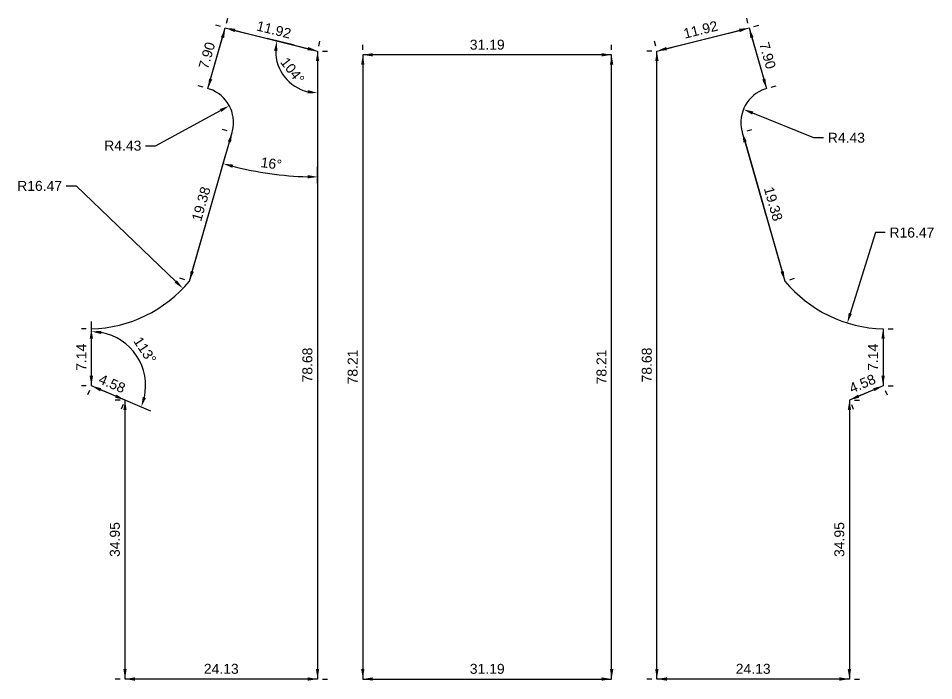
# Model space of a CAD drawing. Header units: inches. Extents: x -39 to 1364, y -34 to 172.
# Drawn here: x 1249.1 to 1363.8, y -0.7 to 82.3 of the extents above; entities that cross this region are included whole.
import ezdxf

# ---------------------------------------------------------------- set-up
doc = ezdxf.new("R2010")
doc.units = ezdxf.units.IN
doc.header["$MEASUREMENT"] = 0
doc.layers.get('0').update_dxf_attribs({"true_color": 0x000000})
doc.styles.add('Default', font='arial.ttf')
doc.dimstyles.new('Default', dxfattribs={"dimscale": 10, "dimtxt": 0.125, "dimasz": 0.125, "dimexe": 0.125, "dimexo": 0.0625, "dimgap": 0.0625, "dimtad": 1, "dimtoh": 1, "dimzin": 1, "dimdsep": 46, "dimtxsty": 'Default', "dimcen": 0.25, "dimadec": 0, "dimazin": 1, "dimtfac": 1, "dimtdec": 4, "dimtix": 1, "dimtofl": 0, "dimtmove": 1, "dimatfit": 3, "dimfxl": 1, "dimtolj": 1, "dimtzin": 1, "dimarcsym": 0})

# ---------------------------------------------------------------- blocks, each defined once
blk = doc.blocks.new('*D1')
at = {"color": 0, "lineweight": -2}
for p, q in [((1255.13, 61.28), (1256.38, 61.28)), ((1256.38, 61.28), (1268.85, 49.3))]:
    blk.add_line(p, q, dxfattribs=at)
at = {"color": 0}
blk.add_solid([(1268.71, 49.15), (1269, 49.45), (1269.75, 48.44)], dxfattribs=at)
at = {"layer": 'Defpoints', "color": 0}
for p in [(1257.87, 59.85), (1269.75, 48.44)]:
    blk.add_point(p, dxfattribs=at)
at = {"color": 0, "insert": (1251.8, 61.28), "char_height": 1.25, "attachment_point": 5, "style": 'Default'}
blk.add_mtext('\\A1;R16.47', dxfattribs=at)
blk = doc.blocks.new('*D2')
at = {"color": 0, "lineweight": -2}
for p, q in [((1356.53, 55.43), (1353.39, 45.31)), ((1357.78, 55.43), (1356.53, 55.43))]:
    blk.add_line(p, q, dxfattribs=at)
at = {"color": 0}
blk.add_solid([(1353.19, 45.37), (1353.59, 45.25), (1353.02, 44.12)], dxfattribs=at)
at = {"layer": 'Defpoints', "color": 0}
for p in [(1357.9, 59.85), (1353.02, 44.12)]:
    blk.add_point(p, dxfattribs=at)
at = {"color": 0, "insert": (1361.11, 55.43), "char_height": 1.25, "attachment_point": 5, "style": 'Default'}
blk.add_mtext('\\A1;R16.47', dxfattribs=at)
blk = doc.blocks.new('*D3')
at = {"color": 0, "lineweight": -2}
for p, q in [((1348.8, 67.31), (1341.16, 70.41)), ((1350.05, 67.31), (1348.8, 67.31))]:
    blk.add_line(p, q, dxfattribs=at)
at = {"color": 0}
blk.add_solid([(1341.24, 70.6), (1341.08, 70.22), (1340, 70.88)], dxfattribs=at)
at = {"layer": 'Defpoints', "color": 0}
for p in [(1340, 70.88), (1344.11, 69.22)]:
    blk.add_point(p, dxfattribs=at)
at = {"color": 0, "insert": (1352.9, 67.31), "char_height": 1.25, "attachment_point": 5, "style": 'Default'}
blk.add_mtext('\\A1;R4.43', dxfattribs=at)
blk = doc.blocks.new('*D4')
at = {"color": 0, "lineweight": -2}
for p, q in [((1266.32, 66.32), (1274.47, 70.73)), ((1265.07, 66.32), (1266.32, 66.32))]:
    blk.add_line(p, q, dxfattribs=at)
at = {"color": 0}
blk.add_solid([(1274.57, 70.55), (1274.37, 70.91), (1275.57, 71.32)], dxfattribs=at)
at = {"layer": 'Defpoints', "color": 0}
for p in [(1275.57, 71.32), (1271.67, 69.22)]:
    blk.add_point(p, dxfattribs=at)
at = {"color": 0, "insert": (1262.22, 66.32), "char_height": 1.25, "attachment_point": 5, "style": 'Default'}
blk.add_mtext('\\A1;R4.43', dxfattribs=at)
blk = doc.blocks.new('*D5')
at = {"color": 0, "lineweight": -2}
for p, q in [((1258.28, 40.66), (1258.28, 44.29)), ((1261.16, 35.02), (1265.69, 33.1))]:
    blk.add_line(p, q, dxfattribs=at)
blk.add_arc((1258.28, 36.24), 6.8, 347.5477, 79.4519, dxfattribs=at)
at = {"color": 0}
for points in [[(1259.54, 43.13), (1259.51, 42.72), (1258.28, 43.04)], [(1264.72, 34.84), (1265.12, 34.71), (1264.54, 33.58)]]:
    blk.add_solid(points, dxfattribs=at)
at = {"layer": 'Defpoints', "color": 0}
for p in [(1258.28, 40.04), (1264.86, 37.96), (1256.64, 36.94), (1258.28, 37.03), (1260.59, 35.26)]:
    blk.add_point(p, dxfattribs=at)
at = {"color": 0, "insert": (1265, 40.69), "char_height": 1.25, "attachment_point": 5, "rotation": 303.4998, "style": 'Default'}
blk.add_mtext('\\A1;113%%d', dxfattribs=at)
blk = doc.blocks.new('*D6')
at = {"color": 0, "lineweight": -2}
for p, q in [((1274.55, 63.22), (1275.14, 65.27)), ((1286.63, 61.58), (1286.63, 63.66))]:
    blk.add_line(p, q, dxfattribs=at)
blk.add_arc((1286.63, 105.33), 42.92, 255.6688, 268.3312, dxfattribs=at)
at = {"color": 0}
for points in [[(1276.06, 63.95), (1275.95, 63.54), (1274.8, 64.07)], [(1285.37, 62.22), (1285.38, 62.64), (1286.63, 62.41)]]:
    blk.add_solid(points, dxfattribs=at)
at = {"layer": 'Defpoints', "color": 0}
for p in [(1278.68, 63.15), (1274.38, 62.62), (1273.97, 61.17), (1286.63, 60.95), (1286.63, 59.49)]:
    blk.add_point(p, dxfattribs=at)
at = {"color": 0, "insert": (1280.83, 64.08), "char_height": 1.25, "attachment_point": 5, "rotation": 352, "style": 'Default'}
blk.add_mtext('\\A1;16%%d', dxfattribs=at)
blk = doc.blocks.new('*D7')
at = {"color": 0, "lineweight": -2}
for p, q in [((1283.72, 78.91), (1280.32, 79.76)), ((1286.63, 73.88), (1286.63, 71.68))]:
    blk.add_line(p, q, dxfattribs=at)
blk.add_arc((1286.63, 78.18), 5.25, 179.6688, 256.3312, dxfattribs=at)
at = {"color": 0}
for points in [[(1281.58, 78.19), (1281.17, 78.24), (1281.53, 79.46)], [(1285.36, 72.87), (1285.41, 73.29), (1286.63, 72.93)]]:
    blk.add_solid(points, dxfattribs=at)
at = {"layer": 'Defpoints', "color": 0}
for p in [(1284.32, 78.76), (1287.12, 78.06), (1281.71, 76.33), (1286.63, 76.07), (1286.63, 74.5)]:
    blk.add_point(p, dxfattribs=at)
at = {"color": 0, "insert": (1283.48, 75.73), "char_height": 1.25, "attachment_point": 5, "rotation": 308, "style": 'Default'}
blk.add_mtext('\\A1;104%%d', dxfattribs=at)
blk = doc.blocks.new('*D8')
at = {"color": 0, "lineweight": -2}
for p, q in [((1292.3, 78.33), (1292.3, 78.96)), ((1323.48, 78.33), (1323.48, 78.96)), ((1322.23, 77.71), (1293.55, 77.71))]:
    blk.add_line(p, q, dxfattribs=at)
at = {"color": 0}
for points in [[(1293.55, 77.92), (1293.55, 77.5), (1292.3, 77.71)], [(1322.23, 77.5), (1322.23, 77.92), (1323.48, 77.71)]]:
    blk.add_solid(points, dxfattribs=at)
at = {"layer": 'Defpoints', "color": 0}
for p in [(1292.3, 77.71), (1292.3, 77.71), (1323.48, 77.71)]:
    blk.add_point(p, dxfattribs=at)
at = {"color": 0, "insert": (1307.89, 78.97), "char_height": 1.25, "attachment_point": 5, "style": 'Default'}
blk.add_mtext('\\A1;31.19', dxfattribs=at)
blk = doc.blocks.new('*D9')
at = {"color": 0, "lineweight": -2}
for p, q in [((1322.86, 77.71), (1322.23, 77.71)), ((1323.48, 0.75), (1323.48, 76.46)), ((1322.86, -0.5), (1322.23, -0.5))]:
    blk.add_line(p, q, dxfattribs=at)
at = {"color": 0}
for points in [[(1323.69, 76.46), (1323.27, 76.46), (1323.48, 77.71)], [(1323.27, 0.75), (1323.69, 0.75), (1323.48, -0.5)]]:
    blk.add_solid(points, dxfattribs=at)
at = {"layer": 'Defpoints', "color": 0}
for p in [(1323.48, 77.71), (1323.48, 77.71), (1323.48, -0.5)]:
    blk.add_point(p, dxfattribs=at)
at = {"color": 0, "insert": (1322.22, 38.6), "char_height": 1.25, "attachment_point": 5, "rotation": 90, "style": 'Default'}
blk.add_mtext('\\A1;78.21', dxfattribs=at)
blk = doc.blocks.new('*D10')
at = {"color": 0, "lineweight": -2}
for p, q in [((1292.3, 0.13), (1292.3, 0.75)), ((1323.48, 0.13), (1323.48, 0.75)), ((1293.55, -0.5), (1322.23, -0.5))]:
    blk.add_line(p, q, dxfattribs=at)
at = {"color": 0}
for points in [[(1293.55, -0.29), (1293.55, -0.71), (1292.3, -0.5)], [(1322.23, -0.71), (1322.23, -0.29), (1323.48, -0.5)]]:
    blk.add_solid(points, dxfattribs=at)
at = {"layer": 'Defpoints', "color": 0}
for p in [(1292.3, -0.5), (1323.48, -0.5), (1323.48, -0.5)]:
    blk.add_point(p, dxfattribs=at)
at = {"color": 0, "insert": (1307.89, 0.77), "char_height": 1.25, "attachment_point": 5, "style": 'Default'}
blk.add_mtext('\\A1;31.19', dxfattribs=at)
blk = doc.blocks.new('*D11')
at = {"color": 0, "lineweight": -2}
for p, q in [((1292.92, 77.71), (1293.55, 77.71)), ((1292.3, 76.46), (1292.3, 0.75)), ((1292.92, -0.5), (1293.55, -0.5))]:
    blk.add_line(p, q, dxfattribs=at)
at = {"color": 0}
for points in [[(1292.5, 76.46), (1292.09, 76.46), (1292.3, 77.71)], [(1292.09, 0.75), (1292.5, 0.75), (1292.3, -0.5)]]:
    blk.add_solid(points, dxfattribs=at)
at = {"layer": 'Defpoints', "color": 0}
for p in [(1292.3, 77.71), (1292.3, -0.5), (1292.3, -0.5)]:
    blk.add_point(p, dxfattribs=at)
at = {"color": 0, "insert": (1291.03, 38.6), "char_height": 1.25, "attachment_point": 5, "rotation": 90, "style": 'Default'}
blk.add_mtext('\\A1;78.21', dxfattribs=at)
blk = doc.blocks.new('*D12')
at = {"color": 0, "lineweight": -2}
for p, q in [((1341.32, 81.24), (1341.92, 81.41)), ((1341.06, 79.87), (1342.55, 74.67)), ((1343.49, 73.64), (1344.09, 73.82))]:
    blk.add_line(p, q, dxfattribs=at)
at = {"color": 0}
for points in [[(1341.26, 79.92), (1340.86, 79.81), (1340.71, 81.07)], [(1342.35, 74.62), (1342.75, 74.73), (1342.89, 73.47)]]:
    blk.add_solid(points, dxfattribs=at)
at = {"layer": 'Defpoints', "color": 0}
for p in [(1340.71, 81.07), (1342.89, 73.47), (1342.89, 73.47)]:
    blk.add_point(p, dxfattribs=at)
at = {"color": 0, "insert": (1343.02, 77.62), "char_height": 1.25, "attachment_point": 5, "rotation": 286, "style": 'Default'}
blk.add_mtext('\\A1;7.90', dxfattribs=at)
blk = doc.blocks.new('*D13')
at = {"color": 0, "lineweight": -2}
for p, q in [((1340.56, 81.67), (1340.41, 82.28)), ((1330.36, 78.49), (1339.5, 80.77)), ((1329, 78.79), (1328.85, 79.4))]:
    blk.add_line(p, q, dxfattribs=at)
at = {"color": 0}
for points in [[(1339.55, 80.56), (1339.45, 80.97), (1340.71, 81.07)], [(1330.31, 78.69), (1330.41, 78.28), (1329.15, 78.18)]]:
    blk.add_solid(points, dxfattribs=at)
at = {"layer": 'Defpoints', "color": 0}
for p in [(1340.71, 81.07), (1340.71, 81.07), (1329.15, 78.18)]:
    blk.add_point(p, dxfattribs=at)
at = {"color": 0, "insert": (1334.63, 80.85), "char_height": 1.25, "attachment_point": 5, "rotation": 14, "style": 'Default'}
blk.add_mtext('\\A1;11.92', dxfattribs=at)
blk = doc.blocks.new('*D14')
at = {"color": 0, "lineweight": -2}
for p, q in [((1328.53, 78.18), (1327.9, 78.18)), ((1329.15, 0.75), (1329.15, 76.93)), ((1328.53, -0.5), (1327.9, -0.5))]:
    blk.add_line(p, q, dxfattribs=at)
at = {"color": 0}
for points in [[(1329.36, 76.93), (1328.94, 76.93), (1329.15, 78.18)], [(1328.94, 0.75), (1329.36, 0.75), (1329.15, -0.5)]]:
    blk.add_solid(points, dxfattribs=at)
at = {"layer": 'Defpoints', "color": 0}
for p in [(1329.15, 78.18), (1329.15, 78.18), (1329.15, -0.5)]:
    blk.add_point(p, dxfattribs=at)
at = {"color": 0, "insert": (1327.89, 38.84), "char_height": 1.25, "attachment_point": 5, "rotation": 90, "style": 'Default'}
blk.add_mtext('\\A1;78.68', dxfattribs=at)
blk = doc.blocks.new('*D15')
at = {"color": 0, "lineweight": -2}
for p, q in [((1329.15, 0.13), (1329.15, 0.75)), ((1353.28, 0.13), (1353.28, 0.75)), ((1352.03, -0.5), (1330.4, -0.5))]:
    blk.add_line(p, q, dxfattribs=at)
at = {"color": 0}
for points in [[(1330.4, -0.29), (1330.4, -0.71), (1329.15, -0.5)], [(1352.03, -0.71), (1352.03, -0.29), (1353.28, -0.5)]]:
    blk.add_solid(points, dxfattribs=at)
at = {"layer": 'Defpoints', "color": 0}
for p in [(1329.15, -0.5), (1329.15, -0.5), (1353.28, -0.5)]:
    blk.add_point(p, dxfattribs=at)
at = {"color": 0, "insert": (1341.22, 0.77), "char_height": 1.25, "attachment_point": 5, "style": 'Default'}
blk.add_mtext('\\A1;24.13', dxfattribs=at)
blk = doc.blocks.new('*D16')
at = {"color": 0, "lineweight": -2}
for p, q in [((1353.91, 34.45), (1354.53, 34.45)), ((1353.28, 33.2), (1353.28, 0.75)), ((1353.91, -0.5), (1354.53, -0.5))]:
    blk.add_line(p, q, dxfattribs=at)
at = {"color": 0}
for points in [[(1353.49, 33.2), (1353.07, 33.2), (1353.28, 34.45)], [(1353.07, 0.75), (1353.49, 0.75), (1353.28, -0.5)]]:
    blk.add_solid(points, dxfattribs=at)
at = {"layer": 'Defpoints', "color": 0}
for p in [(1353.28, 34.45), (1353.28, -0.5), (1353.28, -0.5)]:
    blk.add_point(p, dxfattribs=at)
at = {"color": 0, "insert": (1352.02, 16.98), "char_height": 1.25, "attachment_point": 5, "rotation": 90, "style": 'Default'}
blk.add_mtext('\\A1;34.95', dxfattribs=at)
blk = doc.blocks.new('*D17')
at = {"color": 0, "lineweight": -2}
for p, q in [((1356.35, 35.75), (1354.43, 34.94)), ((1357.74, 35.67), (1357.99, 35.09)), ((1353.52, 33.88), (1353.77, 33.3))]:
    blk.add_line(p, q, dxfattribs=at)
at = {"color": 0}
for points in [[(1356.43, 35.56), (1356.27, 35.94), (1357.5, 36.24)], [(1354.35, 35.13), (1354.51, 34.75), (1353.28, 34.45)]]:
    blk.add_solid(points, dxfattribs=at)
at = {"layer": 'Defpoints', "color": 0}
for p in [(1357.5, 36.24), (1353.28, 34.45), (1353.28, 34.45)]:
    blk.add_point(p, dxfattribs=at)
at = {"color": 0, "insert": (1354.9, 36.51), "char_height": 1.25, "attachment_point": 5, "rotation": 23.0004, "style": 'Default'}
blk.add_mtext('\\A1;4.58', dxfattribs=at)
blk = doc.blocks.new('*D18')
at = {"color": 0, "lineweight": -2}
for p, q in [((1358.12, 43.38), (1358.75, 43.38)), ((1357.5, 42.13), (1357.5, 37.49)), ((1358.12, 36.24), (1358.75, 36.24))]:
    blk.add_line(p, q, dxfattribs=at)
at = {"color": 0}
for points in [[(1357.71, 42.13), (1357.29, 42.13), (1357.5, 43.38)], [(1357.29, 37.49), (1357.71, 37.49), (1357.5, 36.24)]]:
    blk.add_solid(points, dxfattribs=at)
at = {"layer": 'Defpoints', "color": 0}
for p in [(1357.5, 43.38), (1357.5, 36.24), (1357.5, 36.24)]:
    blk.add_point(p, dxfattribs=at)
at = {"color": 0, "insert": (1356.24, 39.81), "char_height": 1.25, "attachment_point": 5, "rotation": 90, "style": 'Default'}
blk.add_mtext('\\A1;7.14', dxfattribs=at)
blk = doc.blocks.new('*D19')
at = {"color": 0, "lineweight": -2}
for p, q in [((1340.46, 68.17), (1341.06, 68.34)), ((1340.2, 66.79), (1344.85, 50.56)), ((1345.8, 49.53), (1346.4, 49.71))]:
    blk.add_line(p, q, dxfattribs=at)
at = {"color": 0}
for points in [[(1340.4, 66.85), (1340, 66.73), (1339.86, 67.99)], [(1344.65, 50.51), (1345.05, 50.62), (1345.2, 49.36)]]:
    blk.add_solid(points, dxfattribs=at)
at = {"layer": 'Defpoints', "color": 0}
for p in [(1339.86, 67.99), (1345.2, 49.36), (1345.2, 49.36)]:
    blk.add_point(p, dxfattribs=at)
at = {"color": 0, "insert": (1343.74, 59.03), "char_height": 1.25, "attachment_point": 5, "rotation": 286, "style": 'Default'}
blk.add_mtext('\\A1;19.38', dxfattribs=at)
blk = doc.blocks.new('*D20')
at = {"color": 0, "lineweight": -2}
for p, q in [((1257.65, 43.38), (1257.03, 43.38)), ((1258.28, 37.49), (1258.28, 42.13)), ((1257.65, 36.24), (1257.03, 36.24))]:
    blk.add_line(p, q, dxfattribs=at)
at = {"color": 0}
for points in [[(1258.49, 42.13), (1258.07, 42.13), (1258.28, 43.38)], [(1258.07, 37.49), (1258.49, 37.49), (1258.28, 36.24)]]:
    blk.add_solid(points, dxfattribs=at)
at = {"layer": 'Defpoints', "color": 0}
for p in [(1258.28, 43.38), (1258.28, 43.38), (1258.28, 36.24)]:
    blk.add_point(p, dxfattribs=at)
at = {"color": 0, "insert": (1257.03, 39.81), "char_height": 1.25, "attachment_point": 5, "rotation": 90, "style": 'Default'}
blk.add_mtext('\\A1;7.14', dxfattribs=at)
blk = doc.blocks.new('*D21')
at = {"color": 0, "lineweight": -2}
for p, q in [((1258.04, 35.67), (1257.79, 35.09)), ((1261.35, 34.94), (1259.43, 35.75)), ((1262.25, 33.88), (1262.01, 33.3))]:
    blk.add_line(p, q, dxfattribs=at)
at = {"color": 0}
for points in [[(1259.51, 35.94), (1259.35, 35.56), (1258.28, 36.24)], [(1261.26, 34.75), (1261.43, 35.13), (1262.5, 34.45)]]:
    blk.add_solid(points, dxfattribs=at)
at = {"layer": 'Defpoints', "color": 0}
for p in [(1258.28, 36.24), (1258.28, 36.24), (1262.5, 34.45)]:
    blk.add_point(p, dxfattribs=at)
at = {"color": 0, "insert": (1260.88, 36.51), "char_height": 1.25, "attachment_point": 5, "rotation": 336.9996, "style": 'Default'}
blk.add_mtext('\\A1;4.58', dxfattribs=at)
blk = doc.blocks.new('*D22')
at = {"color": 0, "lineweight": -2}
for p, q in [((1261.87, 34.45), (1261.25, 34.45)), ((1262.5, 0.75), (1262.5, 33.2)), ((1261.87, -0.5), (1261.25, -0.5))]:
    blk.add_line(p, q, dxfattribs=at)
at = {"color": 0}
for points in [[(1262.7, 33.2), (1262.29, 33.2), (1262.5, 34.45)], [(1262.29, 0.75), (1262.7, 0.75), (1262.5, -0.5)]]:
    blk.add_solid(points, dxfattribs=at)
at = {"layer": 'Defpoints', "color": 0}
for p in [(1262.5, 34.45), (1262.5, 34.45), (1262.5, -0.5)]:
    blk.add_point(p, dxfattribs=at)
at = {"color": 0, "insert": (1261.23, 16.98), "char_height": 1.25, "attachment_point": 5, "rotation": 90, "style": 'Default'}
blk.add_mtext('\\A1;34.95', dxfattribs=at)
blk = doc.blocks.new('*D23')
at = {"color": 0, "lineweight": -2}
for p, q in [((1262.5, 0.13), (1262.5, 0.75)), ((1286.63, 0.13), (1286.63, 0.75)), ((1285.38, -0.5), (1263.75, -0.5))]:
    blk.add_line(p, q, dxfattribs=at)
at = {"color": 0}
for points in [[(1263.75, -0.29), (1263.75, -0.71), (1262.5, -0.5)], [(1285.38, -0.71), (1285.38, -0.29), (1286.63, -0.5)]]:
    blk.add_solid(points, dxfattribs=at)
at = {"layer": 'Defpoints', "color": 0}
for p in [(1262.5, -0.5), (1262.5, -0.5), (1286.63, -0.5)]:
    blk.add_point(p, dxfattribs=at)
at = {"color": 0, "insert": (1274.56, 0.77), "char_height": 1.25, "attachment_point": 5, "style": 'Default'}
blk.add_mtext('\\A1;24.13', dxfattribs=at)
blk = doc.blocks.new('*D24')
at = {"color": 0, "lineweight": -2}
for p, q in [((1287.25, 78.18), (1287.88, 78.18)), ((1286.63, 76.93), (1286.63, 0.75)), ((1287.25, -0.5), (1287.88, -0.5))]:
    blk.add_line(p, q, dxfattribs=at)
at = {"color": 0}
for points in [[(1286.83, 76.93), (1286.42, 76.93), (1286.63, 78.18)], [(1286.42, 0.75), (1286.83, 0.75), (1286.63, -0.5)]]:
    blk.add_solid(points, dxfattribs=at)
at = {"layer": 'Defpoints', "color": 0}
for p in [(1286.63, 78.18), (1286.63, -0.5), (1286.63, -0.5)]:
    blk.add_point(p, dxfattribs=at)
at = {"color": 0, "insert": (1285.36, 38.84), "char_height": 1.25, "attachment_point": 5, "rotation": 90, "style": 'Default'}
blk.add_mtext('\\A1;78.68', dxfattribs=at)
blk = doc.blocks.new('*D25')
at = {"color": 0, "lineweight": -2}
for p, q in [((1275.21, 81.67), (1275.37, 82.28)), ((1276.28, 80.77), (1285.41, 78.49)), ((1286.78, 78.79), (1286.93, 79.4))]:
    blk.add_line(p, q, dxfattribs=at)
at = {"color": 0}
for points in [[(1276.33, 80.97), (1276.23, 80.56), (1275.06, 81.07)], [(1285.36, 78.28), (1285.46, 78.69), (1286.63, 78.18)]]:
    blk.add_solid(points, dxfattribs=at)
at = {"layer": 'Defpoints', "color": 0}
for p in [(1275.06, 81.07), (1286.63, 78.18), (1286.63, 78.18)]:
    blk.add_point(p, dxfattribs=at)
at = {"color": 0, "insert": (1281.15, 80.85), "char_height": 1.25, "attachment_point": 5, "rotation": 346, "style": 'Default'}
blk.add_mtext('\\A1;11.92', dxfattribs=at)
blk = doc.blocks.new('*D26')
at = {"color": 0, "lineweight": -2}
for p, q in [((1274.46, 81.24), (1273.86, 81.41)), ((1273.23, 74.67), (1274.72, 79.87)), ((1272.28, 73.64), (1271.68, 73.82))]:
    blk.add_line(p, q, dxfattribs=at)
at = {"color": 0}
for points in [[(1274.92, 79.81), (1274.52, 79.92), (1275.06, 81.07)], [(1273.03, 74.73), (1273.43, 74.62), (1272.88, 73.47)]]:
    blk.add_solid(points, dxfattribs=at)
at = {"layer": 'Defpoints', "color": 0}
for p in [(1275.06, 81.07), (1275.06, 81.07), (1272.88, 73.47)]:
    blk.add_point(p, dxfattribs=at)
at = {"color": 0, "insert": (1272.76, 77.62), "char_height": 1.25, "attachment_point": 5, "rotation": 74, "style": 'Default'}
blk.add_mtext('\\A1;7.90', dxfattribs=at)
blk = doc.blocks.new('*D27')
at = {"color": 0, "lineweight": -2}
for p, q in [((1275.32, 68.17), (1274.72, 68.34)), ((1270.92, 50.56), (1275.58, 66.79)), ((1269.98, 49.53), (1269.38, 49.71))]:
    blk.add_line(p, q, dxfattribs=at)
at = {"color": 0}
for points in [[(1275.78, 66.73), (1275.38, 66.85), (1275.92, 67.99)], [(1270.72, 50.62), (1271.12, 50.51), (1270.58, 49.36)]]:
    blk.add_solid(points, dxfattribs=at)
at = {"layer": 'Defpoints', "color": 0}
for p in [(1275.92, 67.99), (1275.92, 67.99), (1270.58, 49.36)]:
    blk.add_point(p, dxfattribs=at)
at = {"color": 0, "insert": (1272.04, 59.03), "char_height": 1.25, "attachment_point": 5, "rotation": 74, "style": 'Default'}
blk.add_mtext('\\A1;19.38', dxfattribs=at)

msp = doc.modelspace()

# ---------------------------------------------------------------- linework, layer by layer
for p, q in [((1272.884, 73.471, -26.33), (1275.063, 81.068, -26.33)), ((1275.063, 81.068, -26.33), (1286.626, 78.185, -26.33)), ((1286.626, 78.185, -26.33), (1286.626, -0.498, -26.33)), ((1273.091, 73.412, -26.33), (1272.884, 73.471, -26.33)), ((1270.579, 49.362, -26.33), (1275.921, 67.993, -26.33)), ((1275.924, 68.003, -26.33), (1275.98, 68.2, -26.33)), ((1258.28, 36.24, -26.33), (1258.28, 43.38, -26.33)), ((1262.497, 34.451, -26.33), (1258.28, 36.24, -26.33)), ((1262.497, -0.498, -26.33), (1262.497, 34.451, -26.33)), ((1286.626, -0.498, -26.33), (1262.497, -0.498, -26.33))]:
    msp.add_line(p, q)
msp.add_lwpolyline([(1357.497, 43.38), (1357.497, 36.24), (1353.281, 34.451), (1353.281, -0.498), (1329.151, -0.498), (1329.151, 78.185), (1340.715, 81.068), (1342.893, 73.471), (1342.687, 73.412)])
msp.add_lwpolyline([(1292.296, 77.708), (1292.296, -0.498), (1323.482, -0.498), (1323.482, 77.708)], close=True)
for centre, radius, start, end in [((1271.67, 69.218, -26.33), 4.429, 346.71518, 71.28794), ((1344.107, 69.218, -26.33), 4.429, 108.71206, 193.28482), ((1257.873, 59.849, -26.33), 16.474, 271.4149, 320.46346), ((1357.904, 59.849, -26.33), 16.474, 219.53654, 268.5851)]:
    msp.add_arc(centre, radius, start, end)
for points, weights in [([(1275.921, 67.993, -26.33), (1275.922, 67.998, -26.33), (1275.924, 68.003, -26.33)], [0.96755331438, 0.967151821013, 0.966751741656]), ([(1339.854, 68.003, -26.33), (1339.855, 67.998, -26.33), (1339.856, 67.993, -26.33)], [0.966751741656, 0.967151821013, 0.96755331438])]:
    msp.add_rational_spline(points, weights, degree=2)
for points in [[(1339.797, 68.2, -26.33), (1339.854, 68.003, -26.33)], [(1339.856, 67.993, -26.33), (1345.199, 49.362, -26.33)]]:
    msp.add_open_spline(points, degree=1)

# ---------------------------------------------------------------- dimensions: what is measured, and where the dimension line sits
for base, p1, p2, angle, text, picture, middle in [((1286.626, 78.185), (1275.063, 81.068), (1286.626, 78.185), 346, '11.92', '*D25', (1281.15, 80.852)), ((1340.715, 81.068), (1329.151, 78.185), (1340.715, 81.068), 14, '11.92', '*D13', (1334.627, 80.852)), ((1275.063, 81.068), (1272.884, 73.471), (1275.063, 81.068), 74, '7.90', '*D26', (1272.759, 77.618)), ((1342.893, 73.471), (1340.715, 81.068), (1342.893, 73.471), 286, '7.90', '*D12', (1343.018, 77.618)), ((1286.626, -0.498), (1286.626, 78.185), (1286.626, -0.498), 270, '78.68', '*D24', (1285.363, 38.843)), ((1329.151, 78.185), (1329.151, -0.498), (1329.151, 78.185), 90, '78.68', '*D14', (1327.888, 38.843)), ((1292.296, -0.498), (1292.296, 77.708), (1292.296, -0.498), 270, '78.21', '*D11', (1291.033, 38.605)), ((1323.482, 77.708), (1323.482, -0.498), (1323.482, 77.708), 90, '78.21', '*D9', (1322.218, 38.605)), ((1275.921, 67.993), (1270.579, 49.362), (1275.921, 67.993), 73.99999, '19.38', '*D27', (1272.035, 59.026)), ((1345.199, 49.362), (1339.856, 67.993), (1345.199, 49.362), 286.00002, '19.38', '*D19', (1343.742, 59.026)), ((1258.28, 43.38), (1258.28, 36.24), (1258.28, 43.38), 90, '7.14', '*D20', (1257.027, 39.81)), ((1357.497, 36.24), (1357.497, 43.38), (1357.497, 36.24), 270, '7.14', '*D18', (1356.245, 39.81)), ((1258.28, 36.24), (1262.497, 34.451), (1258.28, 36.24), 156.99965, '4.58', '*D21', (1260.882, 36.508)), ((1353.281, 34.451), (1357.497, 36.24), (1353.281, 34.451), 203.00035, '4.58', '*D17', (1354.895, 36.508)), ((1262.497, 34.451), (1262.497, -0.498), (1262.497, 34.451), 89.99996, '34.95', '*D22', (1261.233, 16.976)), ((1353.281, -0.498), (1353.281, 34.451), (1353.281, -0.498), 270.00004, '34.95', '*D16', (1352.017, 16.976))]:
    dim = msp.add_linear_dim(base=base, p1=p1, p2=p2, angle=angle, text=text, dimstyle='Default', override={"dimscale": 10, "dimtih": 0, "dimtoh": 0, "dimlfac": 1, "dimsah": 0})
    dim.commit()
    dim.dimension.update_dxf_attribs({"geometry": picture, "text_midpoint": middle})
for base, line1, line2, picture, middle in [((1281.712, 76.331), ((1284.323, 78.759, -26.33), (1287.116, 78.063, -26.33)), ((1286.626, 76.071, -26.33), (1286.626, 74.502, -26.33)), '*D7', (1283.483, 75.729, -26.33)), ((1278.683, 63.152), ((1274.381, 62.623, -26.33), (1273.965, 61.173, -26.33)), ((1286.626, 59.494, -26.33), (1286.626, 60.952, -26.33)), '*D6', (1280.829, 64.079, -26.33)), ((1264.858, 37.962), ((1260.588, 35.261, -26.33), (1256.638, 36.938, -26.33)), ((1258.28, 37.034, -26.33), (1258.28, 40.037, -26.33)), '*D5', (1265.004, 40.691, -26.33))]:
    dim = msp.add_angular_dim_2l(base=base, line1=line1, line2=line2, dimstyle='Default', override={"dimtad": 1, "dimsah": 0})
    dim.commit()
    dim.dimension.update_dxf_attribs({"geometry": picture, "text_midpoint": middle})
for base, p1, p2, text, picture, middle in [((1292.296, 77.708), (1323.482, 77.708), (1292.296, 77.708), '31.19', '*D8', (1307.889, 78.971)), ((1262.497, -0.498), (1286.626, -0.498), (1262.497, -0.498), '24.13', '*D23', (1274.561, 0.765)), ((1323.482, -0.498), (1292.296, -0.498), (1323.482, -0.498), '31.19', '*D10', (1307.889, 0.765)), ((1329.151, -0.498), (1353.281, -0.498), (1329.151, -0.498), '24.13', '*D15', (1341.216, 0.765))]:
    dim = msp.add_linear_dim(base=base, p1=p1, p2=p2, text=text, dimstyle='Default', override={"dimscale": 10, "dimtih": 0, "dimtoh": 0, "dimlfac": 1, "dimsah": 0})
    dim.commit()
    dim.dimension.update_dxf_attribs({"geometry": picture, "text_midpoint": middle})
for center, mpoint, picture, middle in [((1271.67, 69.218, -26.33), (1275.566, 71.323, -26.33), '*D4', (1266.316, 66.324, -26.33)), ((1344.107, 69.218, -26.33), (1340.003, 70.881, -26.33), '*D3', (1348.804, 67.314, -26.33)), ((1257.873, 59.849, -26.33), (1269.755, 48.437, -26.33), '*D1', (1256.379, 61.284, -26.33)), ((1357.904, 59.849, -26.33), (1353.017, 44.116, -26.33), '*D2', (1356.531, 55.43, -26.33))]:
    dim = msp.add_radius_dim(center=center, mpoint=mpoint, dimstyle='Default', override={"dimscale": 10, "dimasz": 0.125, "dimtad": 0, "dimtih": 1, "dimtoh": 1, "dimlfac": 1, "dimsah": 0})
    dim.commit()
    dim.dimension.update_dxf_attribs({"geometry": picture, "text_midpoint": middle, "dimtype": 164})

doc.saveas('drawing.dxf')
